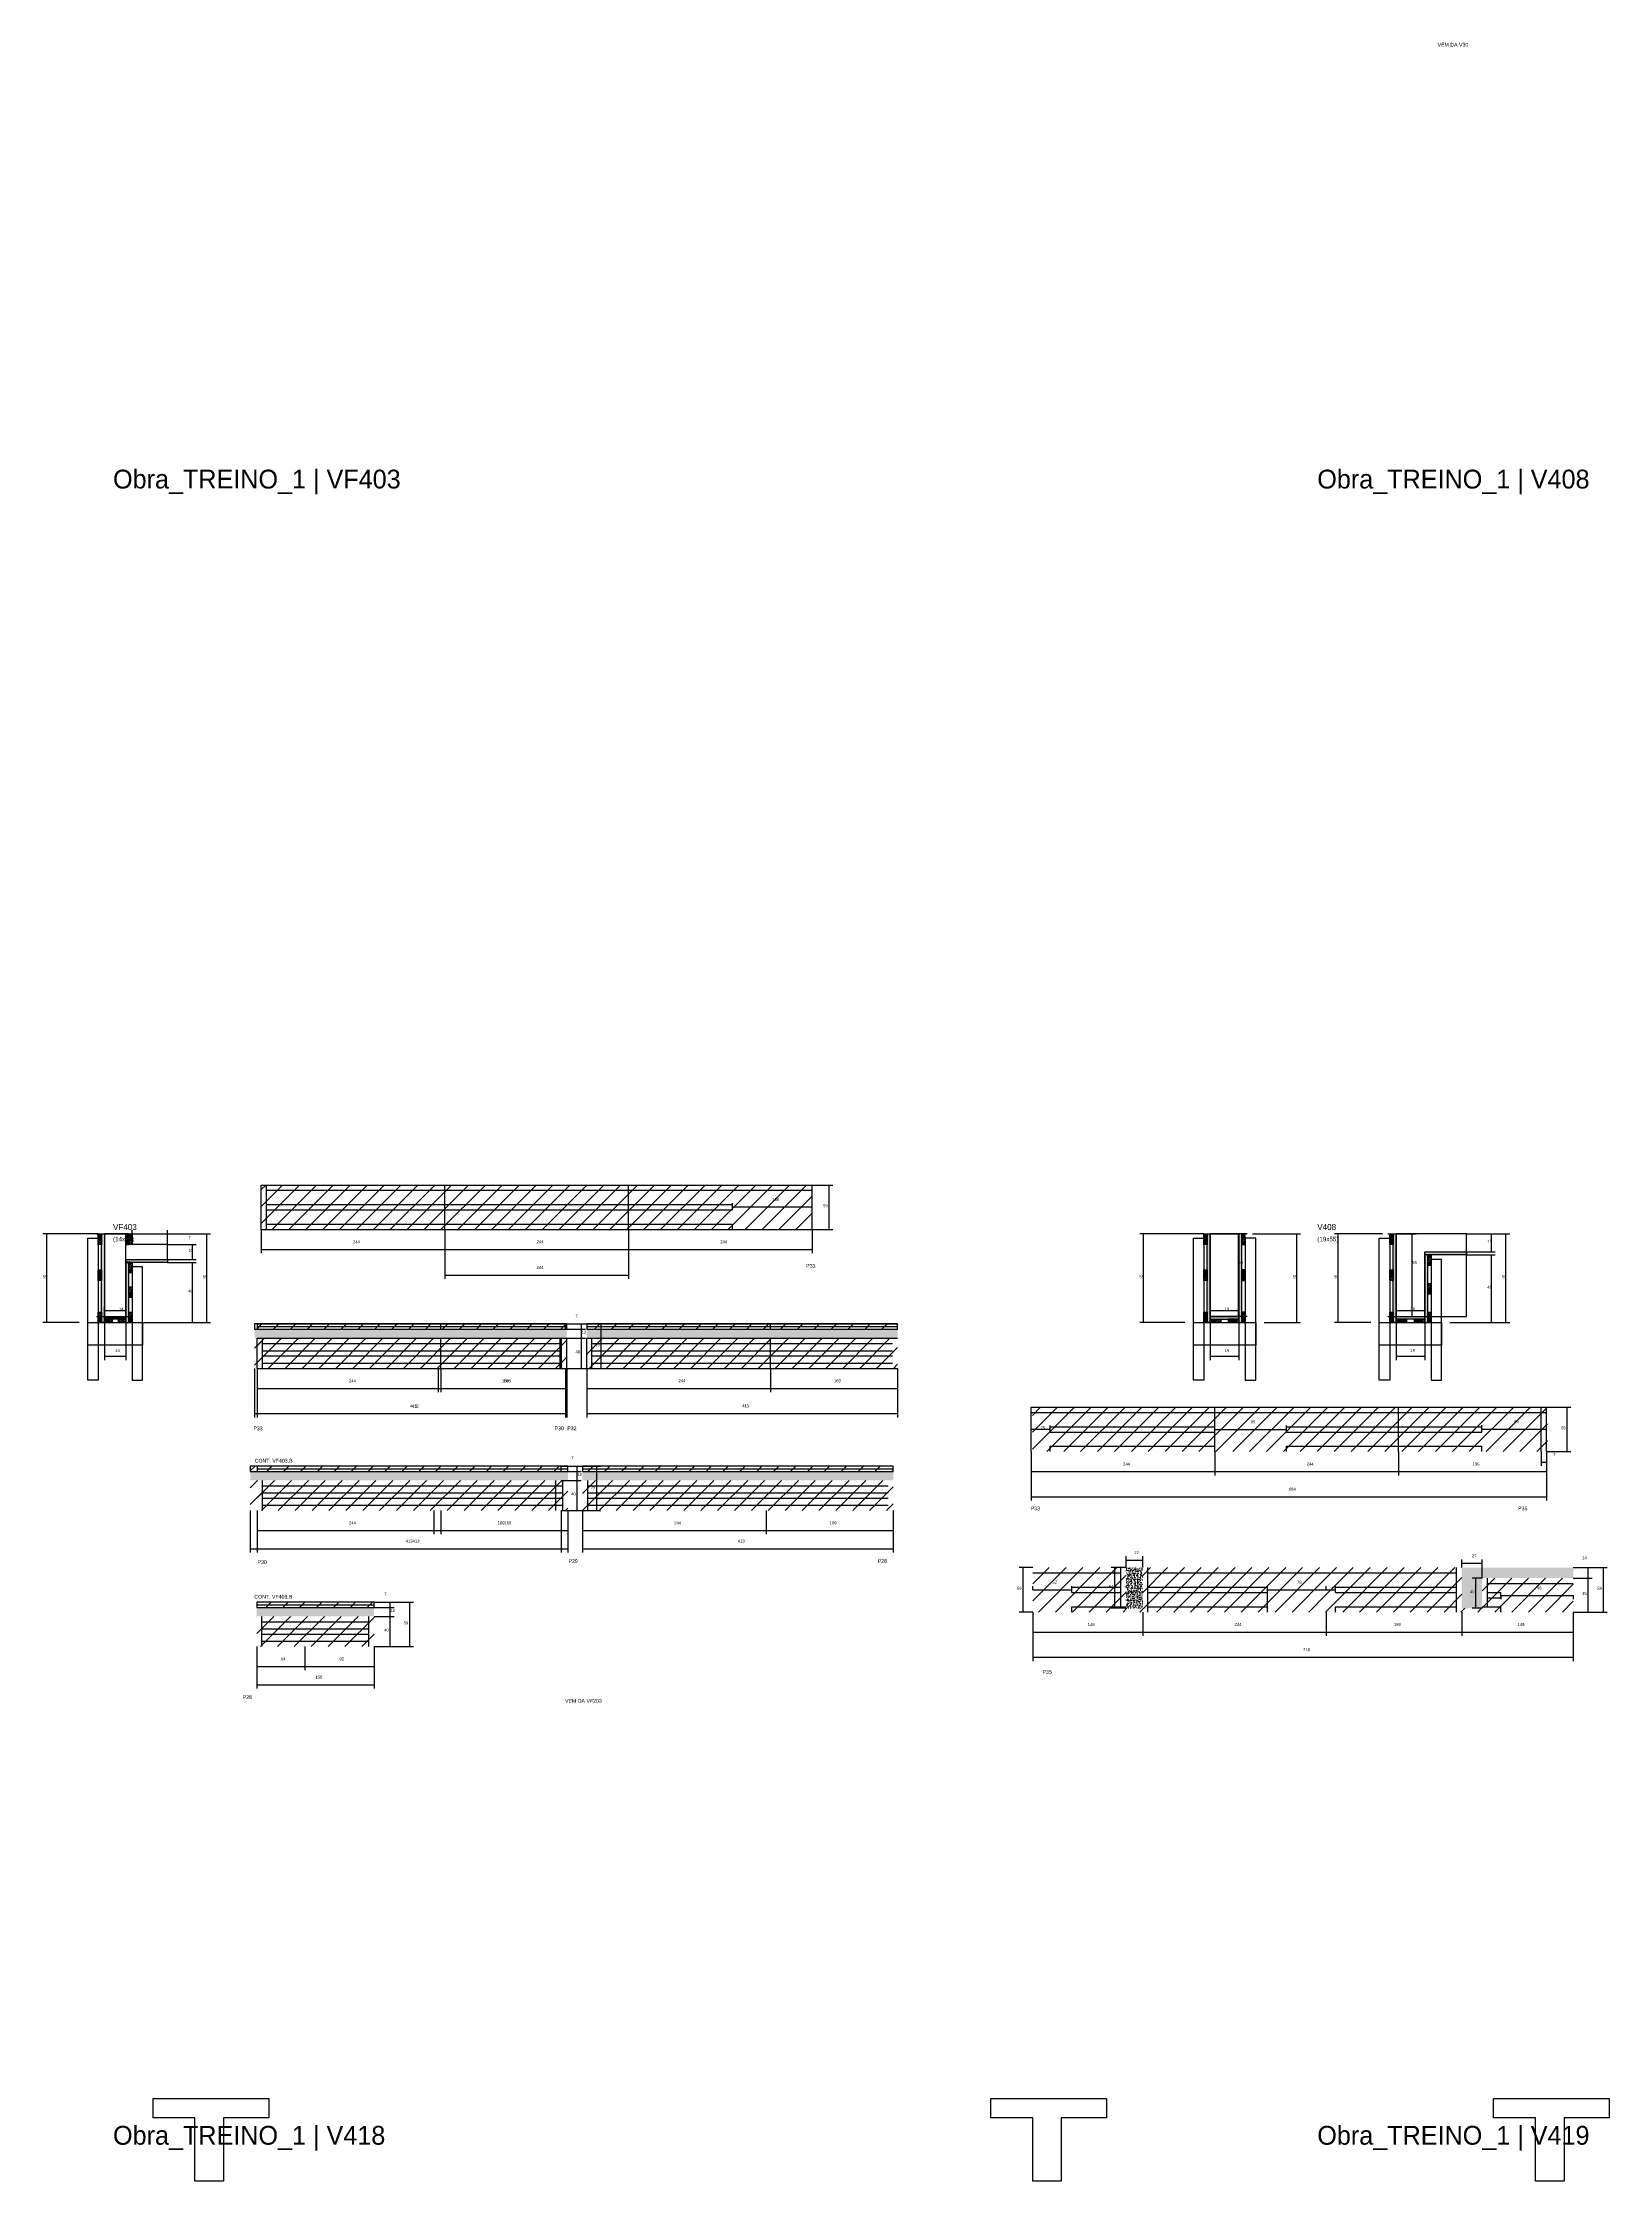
# Model space of a CAD drawing. Header units: metres. Extents: x -65046 to 21926, y -45195 to 1016.
# Drawn here: x 11107 to 13188, y -7858 to -5018 of the extents above; entities that cross this region are included whole.
import ezdxf

# ---------------------------------------------------------------- set-up
doc = ezdxf.new("R2010")
doc.units = ezdxf.units.M
for name, color, linetype in [('CONCRETO', 251, 'Continuous'), ('COTA', 241, 'Continuous'), ('Hachura', 253, 'Continuous'), ('LABEL_ID', 3, 'Continuous'), ('Madeira', 126, 'Continuous'), ('NOMENCLATURA', 7, 'Continuous'), ('Painéis', 200, 'Continuous'), ('REAPROVEITAMENTO', 251, 'Continuous'), ('SARR_2.2x7', 40, 'Continuous'), ('SARR_3.5x7', 81, 'Continuous'), ('Texto Seção', 7, 'Continuous')]:
    doc.layers.add(name, color=color, linetype=linetype)

msp = doc.modelspace()

# ---------------------------------------------------------------- hatches: boundary and pattern name
at = {"layer": 'COTA'}
h = msp.add_hatch(dxfattribs=at)
h.set_pattern_fill('AR-CONC', scale=0.03)
h.paths.add_polyline_path([(11801.1, -6726.8), (11388.1, -6726.8), (11388.1, -6726.8), (11388.1, -6738.8), (11388.1, -6738.8), (11801.1, -6738.8), (11801.1, -6738.8), (11801.1, -6726.8)])
h = msp.add_hatch(dxfattribs=at)
h.set_pattern_fill('AR-CONC', scale=0.03)
h.paths.add_polyline_path([(11802.9, -6726.8), (11391.4, -6726.8), (11391.4, -6726.8), (11391.4, -6738.8), (11391.4, -6738.8), (11802.9, -6738.8), (11802.9, -6738.8), (11802.9, -6726.8)])
h = msp.add_hatch(dxfattribs=at)
h.set_pattern_fill('AR-CONC', scale=0.03)
h.paths.add_polyline_path([(12242.3, -6726.8), (11829.3, -6726.8), (11829.3, -6726.8), (11829.3, -6738.8), (11829.3, -6738.8), (12242.3, -6738.8), (12242.3, -6738.8), (12242.3, -6726.8)])
h = msp.add_hatch(dxfattribs=at)
h.set_pattern_fill('AR-CONC', scale=0.03)
h.paths.add_polyline_path([(11795.4, -6927.6), (11795.4, -6915.6), (11795.4, -6915.6), (11382.4, -6915.6), (11382.4, -6915.6), (11382.4, -6927.6), (11382.4, -6927.6), (11795.4, -6927.6)])
h = msp.add_hatch(dxfattribs=at)
h.set_pattern_fill('AR-CONC', scale=0.03)
h.paths.add_polyline_path([(11804.4, -6927.6), (11804.4, -6915.6), (11804.4, -6915.6), (11391.4, -6915.6), (11391.4, -6915.6), (11391.4, -6927.6), (11391.4, -6927.6), (11804.4, -6927.6)])
h = msp.add_hatch(dxfattribs=at)
h.set_pattern_fill('AR-CONC', scale=0.03)
h.paths.add_polyline_path([(12236.6, -6927.6), (12236.6, -6915.6), (12236.6, -6915.6), (11823.6, -6915.6), (11823.6, -6915.6), (11823.6, -6927.6), (11823.6, -6927.6), (12236.6, -6927.6)])
h = msp.add_hatch(dxfattribs=at)
h.set_pattern_fill('AR-CONC', scale=0.03)
h.paths.add_polyline_path([(12568, -7097.4), (12568, -7043.4), (12568, -7043.4), (12546, -7043.4), (12546, -7043.4), (12546, -7097.4), (12546, -7097.4), (12568, -7097.4)])
h = msp.add_hatch(dxfattribs=at)
h.set_pattern_fill('AR-CONC', scale=0.03)
h.paths.add_polyline_path([(13019, -7097.4), (13019, -7057.4), (13019, -7057.4), (13140, -7057.4), (13140, -7057.4), (13140, -7043.4), (13140, -7043.4), (12992, -7043.4), (12992, -7043.4), (12992, -7097.4), (12992, -7097.4), (13019, -7097.4)])
h = msp.add_hatch(dxfattribs=at)
h.set_pattern_fill('AR-CONC', scale=0.03)
h.paths.add_polyline_path([(11546.9, -7108.3), (11546.9, -7096.3), (11546.9, -7096.3), (11390.9, -7096.3), (11390.9, -7096.3), (11390.9, -7108.3), (11390.9, -7108.3), (11546.9, -7108.3)])
at = {"layer": 'Hachura'}
h = msp.add_hatch(dxfattribs=at)
h.set_pattern_fill('ANSI31', scale=0.5)
h.paths.add_polyline_path([(11184.8, -6614), (11180.4, -6614), (11180.4, -6614), (11180.4, -6600), (11180.4, -6600), (11184.8, -6600), (11184.8, -6600), (11184.8, -6614)])
h = msp.add_hatch(color=8, dxfattribs=at)
h.dxf.hatch_style = 1
h.paths.add_polyline_path([(11184.8, -6600), (11188.8, -6600), (11188.8, -6600), (11188.8, -6718), (11188.8, -6718), (11184.8, -6718), (11184.8, -6718), (11184.8, -6600)])
h = msp.add_hatch(color=8, dxfattribs=at)
h.dxf.hatch_style = 1
h.paths.add_polyline_path([(11220.8, -6600), (11217.2, -6600), (11217.2, -6600), (11217.2, -6614), (11217.2, -6614), (11220.8, -6614), (11220.8, -6614), (11220.8, -6600)])
h = msp.add_hatch(dxfattribs=at)
h.set_pattern_fill('ANSI31', scale=0.5)
h.paths.add_polyline_path([(11225.2, -6614), (11220.8, -6614), (11220.8, -6614), (11220.8, -6600), (11220.8, -6600), (11225.2, -6600), (11225.2, -6600), (11225.2, -6614)])
h = msp.add_hatch(dxfattribs=at)
h.set_pattern_fill('ANSI31', scale=0.5)
h.paths.add_polyline_path([(12653.8, -6614), (12649.4, -6614), (12649.4, -6614), (12649.4, -6600), (12649.4, -6600), (12653.8, -6600), (12653.8, -6600), (12653.8, -6614)])
h = msp.add_hatch(color=8, dxfattribs=at)
h.dxf.hatch_style = 1
h.paths.add_polyline_path([(12653.8, -6600), (12657.8, -6600), (12657.8, -6600), (12657.8, -6718), (12657.8, -6718), (12653.8, -6718), (12653.8, -6718), (12653.8, -6600)])
h = msp.add_hatch(color=8, dxfattribs=at)
h.dxf.hatch_style = 1
h.paths.add_polyline_path([(12699.8, -6600), (12695.8, -6600), (12695.8, -6600), (12695.8, -6718), (12695.8, -6718), (12699.8, -6718), (12699.8, -6718), (12699.8, -6600)])
h = msp.add_hatch(dxfattribs=at)
h.set_pattern_fill('ANSI31', scale=0.5)
h.paths.add_polyline_path([(12699.8, -6614), (12704.2, -6614), (12704.2, -6614), (12704.2, -6600), (12704.2, -6600), (12699.8, -6600), (12699.8, -6600), (12699.8, -6614)])
h = msp.add_hatch(dxfattribs=at)
h.set_pattern_fill('ANSI31', scale=0.5)
h.paths.add_polyline_path([(12900.7, -6614), (12896.3, -6614), (12896.3, -6614), (12896.3, -6600), (12896.3, -6600), (12900.7, -6600), (12900.7, -6600), (12900.7, -6614)])
h = msp.add_hatch(color=8, dxfattribs=at)
h.dxf.hatch_style = 1
h.paths.add_polyline_path([(12900.7, -6600), (12904.7, -6600), (12904.7, -6600), (12904.7, -6718), (12904.7, -6718), (12900.7, -6718), (12900.7, -6718), (12900.7, -6600)])
h = msp.add_hatch(color=8, dxfattribs=at)
h.dxf.hatch_style = 1
h.paths.add_polyline_path([(11216.8, -6638), (11216.8, -6634), (11216.8, -6634), (11272.4, -6634), (11272.4, -6634), (11272.4, -6638), (11272.4, -6638), (11216.8, -6638)])
h = msp.add_hatch(color=8, dxfattribs=at)
h.dxf.hatch_style = 1
h.paths.add_polyline_path([(11216.8, -6638), (11220.8, -6638), (11220.8, -6638), (11220.8, -6718), (11220.8, -6718), (11216.8, -6718), (11216.8, -6718), (11216.8, -6638)])
h = msp.add_hatch(dxfattribs=at)
h.set_pattern_fill('ANSI31', scale=0.5)
h.paths.add_polyline_path([(11225.2, -6652), (11220.8, -6652), (11220.8, -6652), (11220.8, -6638), (11220.8, -6638), (11225.2, -6638), (11225.2, -6638), (11225.2, -6652)])
h = msp.add_hatch(color=8, dxfattribs=at)
h.dxf.hatch_style = 1
h.paths.add_polyline_path([(12942.7, -6628), (12942.7, -6624), (12942.7, -6624), (12998.3, -6624), (12998.3, -6624), (12998.3, -6628), (12998.3, -6628), (12942.7, -6628)])
h = msp.add_hatch(color=8, dxfattribs=at)
h.dxf.hatch_style = 1
h.paths.add_polyline_path([(12946.7, -6628), (12942.7, -6628), (12942.7, -6628), (12942.7, -6718), (12942.7, -6718), (12946.7, -6718), (12946.7, -6718), (12946.7, -6628)])
h = msp.add_hatch(dxfattribs=at)
h.set_pattern_fill('ANSI31', scale=0.5)
h.paths.add_polyline_path([(12951.1, -6642), (12946.7, -6642), (12946.7, -6642), (12946.7, -6628), (12946.7, -6628), (12951.1, -6628), (12951.1, -6628), (12951.1, -6642)])
h = msp.add_hatch(dxfattribs=at)
h.set_pattern_fill('ANSI31', scale=0.5)
h.paths.add_polyline_path([(11184.8, -6662), (11180.4, -6662), (11180.4, -6662), (11180.4, -6648), (11180.4, -6648), (11184.8, -6648), (11184.8, -6648), (11184.8, -6662)])
h = msp.add_hatch(dxfattribs=at)
h.set_pattern_fill('ANSI31', scale=0.5)
h.paths.add_polyline_path([(11225.2, -6684.5), (11220.8, -6684.5), (11220.8, -6684.5), (11220.8, -6670.5), (11220.8, -6670.5), (11225.2, -6670.5), (11225.2, -6670.5), (11225.2, -6684.5)])
h = msp.add_hatch(dxfattribs=at)
h.set_pattern_fill('ANSI31', scale=0.5)
h.paths.add_polyline_path([(12653.8, -6662), (12649.4, -6662), (12649.4, -6662), (12649.4, -6648), (12649.4, -6648), (12653.8, -6648), (12653.8, -6648), (12653.8, -6662)])
h = msp.add_hatch(dxfattribs=at)
h.set_pattern_fill('ANSI31', scale=0.5)
h.paths.add_polyline_path([(12699.8, -6662), (12704.2, -6662), (12704.2, -6662), (12704.2, -6648), (12704.2, -6648), (12699.8, -6648), (12699.8, -6648), (12699.8, -6662)])
h = msp.add_hatch(dxfattribs=at)
h.set_pattern_fill('ANSI31', scale=0.5)
h.paths.add_polyline_path([(12900.7, -6662), (12896.3, -6662), (12896.3, -6662), (12896.3, -6648), (12896.3, -6648), (12900.7, -6648), (12900.7, -6648), (12900.7, -6662)])
h = msp.add_hatch(dxfattribs=at)
h.set_pattern_fill('ANSI31', scale=0.5)
h.paths.add_polyline_path([(12951.1, -6680), (12946.7, -6680), (12946.7, -6680), (12946.7, -6666), (12946.7, -6666), (12951.1, -6666), (12951.1, -6666), (12951.1, -6680)])
h = msp.add_hatch(dxfattribs=at)
h.set_pattern_fill('ANSI31', scale=0.5)
h.paths.add_polyline_path([(11184.8, -6718), (11180.4, -6718), (11180.4, -6718), (11180.4, -6704), (11180.4, -6704), (11184.8, -6704), (11184.8, -6704), (11184.8, -6718)])
h = msp.add_hatch(color=8, dxfattribs=at)
h.dxf.hatch_style = 1
h.paths.add_polyline_path([(11188.8, -6713.6), (11188.8, -6710), (11188.8, -6710), (11216.8, -6710), (11216.8, -6710), (11216.8, -6713.6), (11216.8, -6713.6), (11188.8, -6713.6)])
h = msp.add_hatch(dxfattribs=at)
h.set_pattern_fill('ANSI31', scale=0.5)
h.paths.add_polyline_path([(11188.8, -6718), (11188.8, -6713.6), (11188.8, -6713.6), (11198.8, -6713.6), (11198.8, -6713.6), (11198.8, -6718), (11198.8, -6718), (11188.8, -6718)])
h = msp.add_hatch(dxfattribs=at)
h.set_pattern_fill('ANSI31', scale=0.5)
h.paths.add_polyline_path([(11216.8, -6718), (11216.8, -6713.6), (11216.8, -6713.6), (11206.8, -6713.6), (11206.8, -6713.6), (11206.8, -6718), (11206.8, -6718), (11216.8, -6718)])
h = msp.add_hatch(dxfattribs=at)
h.set_pattern_fill('ANSI31', scale=0.5)
h.paths.add_polyline_path([(11225.2, -6718), (11220.8, -6718), (11220.8, -6718), (11220.8, -6704), (11220.8, -6704), (11225.2, -6704), (11225.2, -6704), (11225.2, -6718)])
h = msp.add_hatch(dxfattribs=at)
h.set_pattern_fill('ANSI31', scale=0.5)
h.paths.add_polyline_path([(12653.8, -6718), (12649.4, -6718), (12649.4, -6718), (12649.4, -6704), (12649.4, -6704), (12653.8, -6704), (12653.8, -6704), (12653.8, -6718)])
h = msp.add_hatch(color=8, dxfattribs=at)
h.dxf.hatch_style = 1
h.paths.add_polyline_path([(12695.8, -6713.6), (12695.8, -6710), (12695.8, -6710), (12657.8, -6710), (12657.8, -6710), (12657.8, -6713.6), (12657.8, -6713.6), (12695.8, -6713.6)])
h = msp.add_hatch(dxfattribs=at)
h.set_pattern_fill('ANSI31', scale=0.5)
h.paths.add_polyline_path([(12657.8, -6718), (12657.8, -6713.6), (12657.8, -6713.6), (12671.8, -6713.6), (12671.8, -6713.6), (12671.8, -6718), (12671.8, -6718), (12657.8, -6718)])
h = msp.add_hatch(dxfattribs=at)
h.set_pattern_fill('ANSI31', scale=0.5)
h.paths.add_polyline_path([(12695.8, -6718), (12695.8, -6713.6), (12695.8, -6713.6), (12681.8, -6713.6), (12681.8, -6713.6), (12681.8, -6718), (12681.8, -6718), (12695.8, -6718)])
h = msp.add_hatch(dxfattribs=at)
h.set_pattern_fill('ANSI31', scale=0.5)
h.paths.add_polyline_path([(12699.8, -6718), (12704.2, -6718), (12704.2, -6718), (12704.2, -6704), (12704.2, -6704), (12699.8, -6704), (12699.8, -6704), (12699.8, -6718)])
h = msp.add_hatch(dxfattribs=at)
h.set_pattern_fill('ANSI31', scale=0.5)
h.paths.add_polyline_path([(12900.7, -6718), (12896.3, -6718), (12896.3, -6718), (12896.3, -6704), (12896.3, -6704), (12900.7, -6704), (12900.7, -6704), (12900.7, -6718)])
h = msp.add_hatch(color=8, dxfattribs=at)
h.dxf.hatch_style = 1
h.paths.add_polyline_path([(12904.7, -6713.6), (12904.7, -6710), (12904.7, -6710), (12942.7, -6710), (12942.7, -6710), (12942.7, -6713.6), (12942.7, -6713.6), (12904.7, -6713.6)])
h = msp.add_hatch(dxfattribs=at)
h.set_pattern_fill('ANSI31', scale=0.5)
h.paths.add_polyline_path([(12904.7, -6718), (12904.7, -6713.6), (12904.7, -6713.6), (12918.7, -6713.6), (12918.7, -6713.6), (12918.7, -6718), (12918.7, -6718), (12904.7, -6718)])
h = msp.add_hatch(dxfattribs=at)
h.set_pattern_fill('ANSI31', scale=0.5)
h.paths.add_polyline_path([(12942.7, -6718), (12942.7, -6713.6), (12942.7, -6713.6), (12928.7, -6713.6), (12928.7, -6713.6), (12928.7, -6718), (12928.7, -6718), (12942.7, -6718)])
h = msp.add_hatch(dxfattribs=at)
h.set_pattern_fill('ANSI31', scale=0.5)
h.paths.add_polyline_path([(12951.1, -6718), (12946.7, -6718), (12946.7, -6718), (12946.7, -6704), (12946.7, -6704), (12951.1, -6704), (12951.1, -6704), (12951.1, -6718)])
at = {"layer": 'REAPROVEITAMENTO'}
h = msp.add_hatch(dxfattribs=at)
h.set_pattern_fill('ANSI31', scale=5)
h.paths.add_polyline_path([(12128.7, -6594.2), (12128.7, -6535.2), (12128.7, -6535.2), (11396.7, -6535.2), (11396.7, -6535.2), (11396.7, -6594.2), (11396.7, -6594.2), (12128.7, -6594.2)])
h = msp.add_hatch(dxfattribs=at)
h.set_pattern_fill('ANSI31', scale=5)
h.paths.add_polyline_path([(11801.1, -6726.8), (11801.1, -6719.8), (11801.1, -6719.8), (11388.1, -6719.8), (11388.1, -6719.8), (11388.1, -6726.8), (11388.1, -6726.8), (11801.1, -6726.8)])
h = msp.add_hatch(dxfattribs=at)
h.set_pattern_fill('ANSI31', scale=5)
h.paths.add_polyline_path([(11802.9, -6726.8), (11802.9, -6719.8), (11802.9, -6719.8), (11391.4, -6719.8), (11391.4, -6719.8), (11391.4, -6726.8), (11391.4, -6726.8), (11802.9, -6726.8)])
h = msp.add_hatch(dxfattribs=at)
h.set_pattern_fill('ANSI31', scale=5)
h.paths.add_polyline_path([(12242.3, -6726.8), (12242.3, -6719.8), (12242.3, -6719.8), (11829.3, -6719.8), (11829.3, -6719.8), (11829.3, -6726.8), (11829.3, -6726.8), (12242.3, -6726.8)])
h = msp.add_hatch(dxfattribs=at)
h.set_pattern_fill('ANSI31', scale=5)
h.paths.add_polyline_path([(11801.1, -6778.8), (11801.1, -6738.8), (11801.1, -6738.8), (11388.1, -6738.8), (11388.1, -6738.8), (11388.1, -6778.8), (11388.1, -6778.8), (11801.1, -6778.8)])
h = msp.add_hatch(dxfattribs=at)
h.set_pattern_fill('ANSI31', scale=5)
h.paths.add_polyline_path([(11802.9, -6778.8), (11802.9, -6738.8), (11802.9, -6738.8), (11391.4, -6738.8), (11391.4, -6738.8), (11391.4, -6778.8), (11391.4, -6778.8), (11802.9, -6778.8)])
h = msp.add_hatch(dxfattribs=at)
h.set_pattern_fill('ANSI31', scale=5)
h.paths.add_polyline_path([(12242.3, -6778.8), (12242.3, -6738.8), (12242.3, -6738.8), (11829.3, -6738.8), (11829.3, -6738.8), (11829.3, -6778.8), (11829.3, -6778.8), (12242.3, -6778.8)])
h = msp.add_hatch(dxfattribs=at)
h.set_pattern_fill('ANSI31', scale=5)
h.paths.add_polyline_path([(13106, -6889.3), (13106, -6830.3), (13106, -6830.3), (12421.5, -6830.3), (12421.5, -6830.3), (12421.5, -6889.3), (12421.5, -6889.3), (13106, -6889.3)])
h = msp.add_hatch(dxfattribs=at)
h.set_pattern_fill('ANSI31', scale=5)
h.paths.add_polyline_path([(11795.4, -6915.6), (11795.4, -6908.6), (11795.4, -6908.6), (11382.4, -6908.6), (11382.4, -6908.6), (11382.4, -6915.6), (11382.4, -6915.6), (11795.4, -6915.6)])
h = msp.add_hatch(dxfattribs=at)
h.set_pattern_fill('ANSI31', scale=5)
h.paths.add_polyline_path([(11795.4, -6967.6), (11795.4, -6927.6), (11795.4, -6927.6), (11382.4, -6927.6), (11382.4, -6927.6), (11382.4, -6967.6), (11382.4, -6967.6), (11795.4, -6967.6)])
h = msp.add_hatch(dxfattribs=at)
h.set_pattern_fill('ANSI31', scale=5)
h.paths.add_polyline_path([(11804.4, -6915.6), (11804.4, -6908.6), (11804.4, -6908.6), (11391.4, -6908.6), (11391.4, -6908.6), (11391.4, -6915.6), (11391.4, -6915.6), (11804.4, -6915.6)])
h = msp.add_hatch(dxfattribs=at)
h.set_pattern_fill('ANSI31', scale=5)
h.paths.add_polyline_path([(11804.4, -6967.6), (11804.4, -6927.6), (11804.4, -6927.6), (11391.4, -6927.6), (11391.4, -6927.6), (11391.4, -6967.6), (11391.4, -6967.6), (11804.4, -6967.6)])
h = msp.add_hatch(dxfattribs=at)
h.set_pattern_fill('ANSI31', scale=5)
h.paths.add_polyline_path([(12236.6, -6915.6), (12236.6, -6908.6), (12236.6, -6908.6), (11823.6, -6908.6), (11823.6, -6908.6), (11823.6, -6915.6), (11823.6, -6915.6), (12236.6, -6915.6)])
h = msp.add_hatch(dxfattribs=at)
h.set_pattern_fill('ANSI31', scale=5)
h.paths.add_polyline_path([(12236.6, -6967.6), (12236.6, -6927.6), (12236.6, -6927.6), (11823.6, -6927.6), (11823.6, -6927.6), (11823.6, -6967.6), (11823.6, -6967.6), (12236.6, -6967.6)])
h = msp.add_hatch(dxfattribs=at)
h.set_pattern_fill('ANSI31', scale=5)
h.paths.add_polyline_path([(12546, -7097.4), (12546, -7043.4), (12546, -7043.4), (12422, -7043.4), (12422, -7043.4), (12422, -7102.4), (12422, -7102.4), (12568, -7102.4), (12568, -7102.4), (12568, -7097.4), (12568, -7097.4), (12546, -7097.4)])
h = msp.add_hatch(dxfattribs=at)
h.set_pattern_fill('ANSI31', scale=5)
h.paths.add_polyline_path([(12812, -7102.4), (12812, -7043.4), (12812, -7043.4), (12568, -7043.4), (12568, -7043.4), (12568, -7102.4), (12568, -7102.4), (12812, -7102.4)])
h = msp.add_hatch(dxfattribs=at)
h.set_pattern_fill('ANSI31', scale=5)
h.paths.add_polyline_path([(12992, -7102.4), (12992, -7043.4), (12992, -7043.4), (12812, -7043.4), (12812, -7043.4), (12812, -7102.4), (12812, -7102.4), (12992, -7102.4)])
h = msp.add_hatch(dxfattribs=at)
h.set_pattern_fill('ANSI31', scale=5)
h.paths.add_polyline_path([(13140, -7102.4), (13140, -7057.4), (13140, -7057.4), (13019, -7057.4), (13019, -7057.4), (13019, -7097.4), (13019, -7097.4), (12992, -7097.4), (12992, -7097.4), (12992, -7102.4), (12992, -7102.4), (13140, -7102.4)])
h = msp.add_hatch(dxfattribs=at)
h.set_pattern_fill('ANSI31', scale=5)
h.paths.add_polyline_path([(11546.9, -7096.3), (11546.9, -7089.3), (11546.9, -7089.3), (11390.9, -7089.3), (11390.9, -7089.3), (11390.9, -7096.3), (11390.9, -7096.3), (11546.9, -7096.3)])
h = msp.add_hatch(dxfattribs=at)
h.set_pattern_fill('ANSI31', scale=5)
h.paths.add_polyline_path([(11546.9, -7148.3), (11546.9, -7108.3), (11546.9, -7108.3), (11390.9, -7108.3), (11390.9, -7108.3), (11390.9, -7148.3), (11390.9, -7148.3), (11546.9, -7148.3)])

# ---------------------------------------------------------------- linework, layer by layer
at = {"layer": 'CONCRETO'}
for points in [[(11272.4, -6634), (11272.4, -6614), (11217.2, -6614), (11217.2, -6600), (11188.8, -6600), (11188.8, -6710), (11216.8, -6710), (11216.8, -6634)], [(12657.8, -6600), (12657.8, -6600), (12695.8, -6600), (12695.8, -6628), (12695.8, -6628), (12695.8, -6710), (12657.8, -6710), (12657.8, -6600)], [(12657.8, -6710), (12695.8, -6710), (12695.8, -6600), (12657.8, -6600)], [(12998.3, -6624), (12998.3, -6600), (12904.7, -6600), (12904.7, -6628), (12904.7, -6628), (12904.7, -6710), (12942.7, -6710), (12942.7, -6624)], [(12904.7, -6710), (12998.3, -6710), (12998.3, -6600), (12904.7, -6600)], [(11253.2, -7774.5), (11253.2, -7748.5), (11406.8, -7748.5), (11406.8, -7774.5), (11346.8, -7774.5), (11346.8, -7858.5), (11308.8, -7858.5), (11308.8, -7774.5)], [(12366.3, -7774.5), (12366.3, -7748.5), (12519.9, -7748.5), (12519.9, -7774.5), (12459.9, -7774.5), (12459.9, -7858.5), (12421.9, -7858.5), (12421.9, -7774.5)], [(13034.3, -7774.5), (13034.3, -7748.5), (13187.9, -7748.5), (13187.9, -7774.5), (13127.9, -7774.5), (13127.9, -7858.5), (13089.9, -7858.5), (13089.9, -7774.5)]]:
    msp.add_lwpolyline(points, close=True, dxfattribs=at)
at = {"layer": 'COTA'}
for p, q in [((12023.2, -6564.7), (12023.2, -6559.4)), ((12128.7, -6535.2), (12156.5, -6535.2)), ((12128.7, -6564.7), (12128.7, -6559.4)), ((12151.5, -6594.2), (12151.5, -6535.2)), ((12023.2, -6564.4), (12128.7, -6564.4)), ((11180.4, -6600), (11106.9, -6600)), ((11111.9, -6718), (11111.9, -6600)), ((11177.8, -6600), (11222.2, -6600)), ((11217.2, -6710), (11217.2, -6600)), ((11225.2, -6600), (11225.2, -6595)), ((11225.2, -6600), (11329.7, -6600)), ((11225.2, -6600), (11272.4, -6600)), ((11272.4, -6614), (11272.4, -6595)), ((11272.4, -6614), (11310.4, -6614)), ((11305.4, -6634), (11305.4, -6614)), ((11324.7, -6718), (11324.7, -6600)), ((11396.7, -6594.2), (11396.7, -6625.7)), ((11640.7, -6594.2), (11640.7, -6625.7)), ((11640.7, -6594.2), (11640.7, -6625.7)), ((11640.7, -6594.2), (11640.7, -6659.8)), ((11884.7, -6594.2), (11884.7, -6625.7)), ((11884.7, -6594.2), (11884.7, -6659.8)), ((11884.7, -6594.2), (11884.7, -6625.7)), ((12128.7, -6594.2), (12156.5, -6594.2)), ((12128.7, -6594.2), (12128.7, -6625.7)), ((12649.4, -6600), (12564.1, -6600)), ((12569.1, -6718), (12569.1, -6600)), ((12706.8, -6600), (12690.3, -6600)), ((12695.3, -6710), (12695.3, -6600)), ((12713.8, -6600), (12777.7, -6600)), ((12772.7, -6718), (12772.7, -6600)), ((12886.7, -6600), (12822.8, -6600)), ((12827.8, -6718), (12827.8, -6600)), ((12893.7, -6600), (12931.2, -6600)), ((12926.2, -6710), (12926.2, -6600)), ((12998.3, -6600), (13055.7, -6600)), ((12998.3, -6600), (13036.4, -6600)), ((13031.4, -6624), (13031.4, -6600)), ((13050.7, -6718), (13050.7, -6600)), ((11272.4, -6634), (11310.4, -6634)), ((11272.4, -6638), (11310.4, -6638)), ((11305.4, -6718), (11305.4, -6638)), ((11396.7, -6620.7), (11640.7, -6620.7)), ((11640.7, -6620.7), (11884.7, -6620.7)), ((11884.7, -6620.7), (12128.7, -6620.7)), ((12998.3, -6624), (13036.4, -6624)), ((12998.3, -6628), (13036.4, -6628)), ((13031.4, -6718), (13031.4, -6628)), ((11640.7, -6654.8), (11884.7, -6654.8)), ((11188.8, -6718), (11188.8, -6697)), ((11188.8, -6702), (11216.8, -6702)), ((11216.8, -6718), (11216.8, -6697)), ((12657.8, -6718), (12657.8, -6697)), ((12657.8, -6702), (12695.8, -6702)), ((12695.8, -6718), (12695.8, -6697)), ((12904.7, -6718), (12904.7, -6697)), ((12904.7, -6702), (12942.7, -6702)), ((12942.7, -6718), (12942.7, -6697)), ((11155.2, -6718), (11106.9, -6718)), ((11177.8, -6710), (11222.2, -6710)), ((11188.8, -6718), (11188.8, -6767.7)), ((11216.8, -6718), (11216.8, -6767.7)), ((11240.4, -6718), (11329.7, -6718)), ((11240.4, -6718), (11310.4, -6718)), ((11801.1, -6719.8), (11827.5, -6719.8)), ((11801.1, -6719.8), (11853.5, -6719.8)), ((11801.1, -6726.8), (11827.5, -6726.8)), ((11801.1, -6726.8), (11827.5, -6726.8)), ((11822.5, -6726.8), (11822.5, -6719.8)), ((11822.5, -6738.8), (11822.5, -6726.8)), ((11848.5, -6778.8), (11848.5, -6719.8)), ((12624.2, -6718), (12564.1, -6718)), ((12657.8, -6718), (12657.8, -6767.7)), ((12706.8, -6710), (12690.3, -6710)), ((12695.8, -6718), (12695.8, -6767.7)), ((12729.4, -6718), (12777.7, -6718)), ((12871.1, -6718), (12822.8, -6718)), ((12893.7, -6710), (12931.2, -6710)), ((12904.7, -6718), (12904.7, -6767.7)), ((12942.7, -6718), (12942.7, -6767.7)), ((12976.3, -6718), (13055.7, -6718)), ((12976.3, -6718), (13036.4, -6718)), ((11801.1, -6738.8), (11827.5, -6738.8)), ((11801.1, -6738.8), (11827.5, -6738.8)), ((11822.5, -6778.8), (11822.5, -6738.8)), ((11188.8, -6762.7), (11216.8, -6762.7)), ((11388.1, -6778.8), (11388.1, -6843.9)), ((11391.4, -6778.8), (11391.4, -6810.4)), ((11391.4, -6778.8), (11391.4, -6843.9)), ((11632.1, -6778.8), (11632.1, -6810.4)), ((11635.4, -6778.8), (11635.4, -6810.4)), ((11635.4, -6778.8), (11635.4, -6810.4)), ((11801.1, -6778.8), (11827.5, -6778.8)), ((11801.1, -6778.8), (11853.5, -6778.8)), ((11801.1, -6778.8), (11801.1, -6810.4)), ((11801.1, -6778.8), (11801.1, -6843.9)), ((11802.9, -6778.8), (11802.9, -6810.4)), ((11802.9, -6778.8), (11802.9, -6843.9)), ((11829.3, -6778.8), (11829.3, -6810.4)), ((11829.3, -6778.8), (11829.3, -6843.9)), ((12073.3, -6778.8), (12073.3, -6810.4)), ((12073.3, -6778.8), (12073.3, -6810.4)), ((12242.3, -6778.8), (12242.3, -6810.4)), ((12242.3, -6778.8), (12242.3, -6843.9)), ((12657.8, -6762.7), (12695.8, -6762.7)), ((12904.7, -6762.7), (12942.7, -6762.7)), ((11391.4, -6805.4), (11635.4, -6805.4)), ((11632.1, -6805.4), (11801.1, -6805.4)), ((11635.4, -6805.4), (11802.9, -6805.4)), ((11829.3, -6805.4), (12073.3, -6805.4)), ((12073.3, -6805.4), (12242.3, -6805.4)), ((11388.1, -6838.9), (11801.1, -6838.9)), ((11391.4, -6838.9), (11802.9, -6838.9)), ((11829.3, -6838.9), (12242.3, -6838.9)), ((13104.5, -6830.3), (13136.9, -6830.3)), ((13131.9, -6889.3), (13131.9, -6830.3)), ((12420, -6859.8), (12420, -6854.6)), ((12420, -6859.6), (12445, -6859.6)), ((12445, -6859.8), (12445, -6854.6)), ((12664, -6859.8), (12664, -6854.8)), ((12664, -6859.8), (12759, -6859.8)), ((12759, -6859.8), (12759, -6854.8)), ((13018.5, -6859.8), (13018.5, -6854.3)), ((13018.5, -6859.3), (13104.5, -6859.3)), ((13104.5, -6859.8), (13104.5, -6854.3)), ((12420, -6889.3), (12420, -6954.4)), ((12420, -6889.3), (12420, -6920.9)), ((12664, -6889.3), (12664, -6920.9)), ((12664, -6889.3), (12664, -6920.9)), ((12908, -6889.3), (12908, -6920.9)), ((12908, -6889.3), (12908, -6920.9)), ((13097.5, -6889.3), (13097.5, -6908.2)), ((13104.5, -6889.3), (13104.5, -6920.9)), ((13104.5, -6889.3), (13104.5, -6954.4)), ((13104.5, -6889.3), (13136.9, -6889.3)), ((13104.5, -6889.3), (13104.5, -6908.2)), ((11795.4, -6908.6), (11821.8, -6908.6)), ((11795.4, -6908.6), (11847.8, -6908.6)), ((11795.4, -6915.6), (11821.8, -6915.6)), ((11795.4, -6915.6), (11821.8, -6915.6)), ((11795.4, -6927.6), (11821.8, -6927.6)), ((11795.4, -6927.6), (11821.8, -6927.6)), ((11816.8, -6915.6), (11816.8, -6908.6)), ((11816.8, -6927.6), (11816.8, -6915.6)), ((11816.8, -6967.6), (11816.8, -6927.6)), ((11842.8, -6967.6), (11842.8, -6908.6)), ((12420, -6915.9), (12664, -6915.9)), ((12664, -6915.9), (12908, -6915.9)), ((12908, -6915.9), (13104.5, -6915.9)), ((13097.5, -6903.2), (13104.5, -6903.2)), ((12420, -6949.4), (13104.5, -6949.4)), ((11382.4, -6967.6), (11382.4, -7023.3)), ((11391.4, -6967.6), (11391.4, -6999.1)), ((11391.4, -6967.6), (11391.4, -7023.3)), ((11626.4, -6967.6), (11626.4, -6999.1)), ((11635.4, -6967.6), (11635.4, -6999.1)), ((11635.4, -6967.6), (11635.4, -6999.1)), ((11795.4, -6967.6), (11795.4, -6999.1)), ((11795.4, -6967.6), (11795.4, -7023.3)), ((11795.4, -6967.6), (11821.8, -6967.6)), ((11795.4, -6967.6), (11847.8, -6967.6)), ((11804.4, -6967.6), (11804.4, -6999.1)), ((11804.4, -6967.6), (11804.4, -7023.3)), ((11823.6, -6967.6), (11823.6, -6999.1)), ((11823.6, -6967.6), (11823.6, -7023.3)), ((12067.6, -6967.6), (12067.6, -6999.1)), ((12067.6, -6967.6), (12067.6, -6999.1)), ((12236.6, -6967.6), (12236.6, -6999.1)), ((12236.6, -6967.6), (12236.6, -7023.3)), ((11391.4, -6994.1), (11635.4, -6994.1)), ((11626.4, -6994.1), (11795.4, -6994.1)), ((11635.4, -6994.1), (11804.4, -6994.1)), ((11823.6, -6994.1), (12067.6, -6994.1)), ((12067.6, -6994.1), (12236.6, -6994.1)), ((11382.4, -7018.3), (11795.4, -7018.3)), ((11391.4, -7018.3), (11804.4, -7018.3)), ((11823.6, -7018.3), (12236.6, -7018.3)), ((12422, -7043.4), (12404, -7043.4)), ((12409, -7102.4), (12409, -7043.4)), ((12546, -7043.4), (12526.2, -7043.4)), ((12531.2, -7097.4), (12531.2, -7043.4)), ((12546, -7043.4), (12546, -7028.4)), ((12546, -7033.4), (12568, -7033.4)), ((12568, -7043.4), (12568, -7028.4)), ((12992, -7043.4), (12992, -7032.7)), ((12992, -7037.7), (13019, -7037.7)), ((13019, -7057.4), (13019, -7032.7)), ((13140, -7043.4), (13165, -7043.4)), ((13140, -7043.4), (13185.1, -7043.4)), ((13160, -7057.4), (13160, -7043.4)), ((13180.1, -7102.4), (13180.1, -7043.4)), ((12422, -7072.9), (12422, -7067.9)), ((12422, -7072.9), (12474, -7072.9)), ((12474, -7072.9), (12474, -7067.9)), ((12734, -7072.9), (12734, -7067.9)), ((12734, -7072.9), (12812, -7072.9)), ((12812, -7072.9), (12812, -7067.9)), ((12812, -7072.9), (12812, -7067.9)), ((12812, -7072.9), (12824, -7072.9)), ((12824, -7072.9), (12824, -7067.9)), ((13019, -7057.4), (13005.8, -7057.4)), ((13010.8, -7097.4), (13010.8, -7057.4)), ((13140, -7057.4), (13165, -7057.4)), ((13140, -7057.4), (13165, -7057.4)), ((13160, -7102.4), (13160, -7057.4)), ((11546.9, -7089.3), (11573.3, -7089.3)), ((11546.9, -7089.3), (11599.3, -7089.3)), ((11546.9, -7096.3), (11573.3, -7096.3)), ((11546.9, -7096.3), (11573.3, -7096.3)), ((11568.3, -7096.3), (11568.3, -7089.3)), ((11568.3, -7108.3), (11568.3, -7096.3)), ((11594.3, -7148.3), (11594.3, -7089.3)), ((12546, -7097.4), (12526.2, -7097.4)), ((13019, -7097.4), (13005.8, -7097.4)), ((11546.9, -7108.3), (11573.3, -7108.3)), ((11546.9, -7108.3), (11573.3, -7108.3)), ((11568.3, -7148.3), (11568.3, -7108.3)), ((12422, -7102.4), (12404, -7102.4)), ((12422, -7102.4), (12422, -7134)), ((12422, -7102.4), (12422, -7167.5)), ((12422, -7129), (12568, -7129)), ((12568, -7102.4), (12568, -7134)), ((12568, -7102.4), (12568, -7134)), ((12568, -7129), (12812, -7129)), ((12812, -7102.4), (12812, -7134)), ((12812, -7102.4), (12812, -7134)), ((12812, -7129), (12992, -7129)), ((12992, -7102.4), (12992, -7134)), ((12992, -7102.4), (12992, -7134)), ((12992, -7129), (13140, -7129)), ((13140, -7102.4), (13140, -7134)), ((13140, -7102.4), (13165, -7102.4)), ((13140, -7102.4), (13185.1, -7102.4)), ((13140, -7102.4), (13140, -7167.5)), ((11390.9, -7148.3), (11390.9, -7179.8)), ((11390.9, -7148.3), (11390.9, -7204)), ((11454.9, -7148.3), (11454.9, -7179.8)), ((11454.9, -7148.3), (11454.9, -7179.8)), ((11546.9, -7148.3), (11546.9, -7179.8)), ((11546.9, -7148.3), (11546.9, -7204)), ((11546.9, -7148.3), (11573.3, -7148.3)), ((11546.9, -7148.3), (11599.3, -7148.3)), ((11390.9, -7174.8), (11454.9, -7174.8)), ((11454.9, -7174.8), (11546.9, -7174.8)), ((12422, -7162.5), (13140, -7162.5)), ((11390.9, -7199), (11546.9, -7199))]:
    msp.add_line(p, q, dxfattribs=at)
at = {"layer": 'Madeira'}
for points in [[(11184.8, -6614), (11180.4, -6614), (11180.4, -6600), (11184.8, -6600)], [(11225.2, -6614), (11220.8, -6614), (11220.8, -6600), (11225.2, -6600)], [(12653.8, -6614), (12649.4, -6614), (12649.4, -6600), (12653.8, -6600)], [(12699.8, -6614), (12704.2, -6614), (12704.2, -6600), (12699.8, -6600)], [(12900.7, -6614), (12896.3, -6614), (12896.3, -6600), (12900.7, -6600)], [(11225.2, -6652), (11220.8, -6652), (11220.8, -6638), (11225.2, -6638)], [(12951.1, -6642), (12946.7, -6642), (12946.7, -6628), (12951.1, -6628)], [(11184.8, -6662), (11180.4, -6662), (11180.4, -6648), (11184.8, -6648)], [(11225.2, -6684.5), (11220.8, -6684.5), (11220.8, -6670.5), (11225.2, -6670.5)], [(12653.8, -6662), (12649.4, -6662), (12649.4, -6648), (12653.8, -6648)], [(12699.8, -6662), (12704.2, -6662), (12704.2, -6648), (12699.8, -6648)], [(12900.7, -6662), (12896.3, -6662), (12896.3, -6648), (12900.7, -6648)], [(12951.1, -6680), (12946.7, -6680), (12946.7, -6666), (12951.1, -6666)], [(11184.8, -6718), (11180.4, -6718), (11180.4, -6704), (11184.8, -6704)], [(11188.8, -6718), (11188.8, -6713.6), (11198.8, -6713.6), (11198.8, -6718)], [(11216.8, -6718), (11216.8, -6713.6), (11206.8, -6713.6), (11206.8, -6718)], [(11225.2, -6718), (11220.8, -6718), (11220.8, -6704), (11225.2, -6704)], [(12653.8, -6718), (12649.4, -6718), (12649.4, -6704), (12653.8, -6704)], [(12657.8, -6718), (12657.8, -6713.6), (12671.8, -6713.6), (12671.8, -6718)], [(12695.8, -6718), (12695.8, -6713.6), (12681.8, -6713.6), (12681.8, -6718)], [(12699.8, -6718), (12704.2, -6718), (12704.2, -6704), (12699.8, -6704)], [(12900.7, -6718), (12896.3, -6718), (12896.3, -6704), (12900.7, -6704)], [(12904.7, -6718), (12904.7, -6713.6), (12918.7, -6713.6), (12918.7, -6718)], [(12942.7, -6718), (12942.7, -6713.6), (12928.7, -6713.6), (12928.7, -6718)], [(12951.1, -6718), (12946.7, -6718), (12946.7, -6704), (12951.1, -6704)]]:
    msp.add_lwpolyline(points, close=True, dxfattribs=at)
at = {"layer": 'Painéis'}
for p, q in [((11396.7, -6535.2), (12128.7, -6535.2)), ((11396.7, -6594.2), (11396.7, -6535.2)), ((11640.7, -6594.2), (11640.7, -6535.2)), ((11884.7, -6594.2), (11884.7, -6535.2)), ((12128.7, -6594.2), (12128.7, -6535.2)), ((11396.7, -6594.2), (12128.7, -6594.2)), ((12657.8, -6718), (12657.8, -6600)), ((12695.8, -6718), (12695.8, -6600)), ((12904.7, -6718), (12904.7, -6600)), ((11216.8, -6634), (11272.4, -6634)), ((12942.7, -6624), (12998.3, -6624)), ((12942.7, -6628), (12942.7, -6624)), ((12942.7, -6718), (12942.7, -6628)), ((12998.3, -6628), (12998.3, -6624)), ((11188.8, -6710), (11216.8, -6710)), ((11391.4, -6719.8), (11802.9, -6719.8)), ((11391.4, -6726.8), (11802.9, -6726.8)), ((11635.4, -6726.8), (11635.4, -6719.8)), ((11802.9, -6726.8), (11802.9, -6719.8)), ((11829.3, -6719.8), (12242.3, -6719.8)), ((11829.3, -6726.8), (12242.3, -6726.8)), ((12073.3, -6726.8), (12073.3, -6719.8)), ((12657.8, -6710), (12695.8, -6710)), ((12657.8, -6713.6), (12657.8, -6710)), ((12695.8, -6713.6), (12695.8, -6710)), ((12904.7, -6710), (12942.7, -6710)), ((12904.7, -6713.6), (12904.7, -6710)), ((12942.7, -6713.6), (12942.7, -6710)), ((11391.4, -6738.8), (11802.9, -6738.8)), ((11391.4, -6778.8), (11391.4, -6738.8)), ((11635.4, -6778.8), (11635.4, -6738.8)), ((11802.9, -6778.8), (11802.9, -6738.8)), ((11829.3, -6738.8), (12242.3, -6738.8)), ((11829.3, -6778.8), (11829.3, -6738.8)), ((12073.3, -6778.8), (12073.3, -6738.8)), ((11391.4, -6778.8), (11802.9, -6778.8)), ((11829.3, -6778.8), (12242.3, -6778.8)), ((12420, -6830.3), (13104.5, -6830.3)), ((12420, -6889.3), (12420, -6830.3)), ((12664, -6889.3), (12664, -6830.3)), ((12908, -6889.3), (12908, -6830.3)), ((13104.5, -6889.3), (13104.5, -6830.3)), ((13044, -7079.9), (13044, -7085.4)), ((13044, -7080.4), (13140, -7080.4)), ((13140, -7079.9), (13140, -7085.4))]:
    msp.add_line(p, q, dxfattribs=at)
for points in [[(11184.8, -6600), (11188.8, -6600), (11188.8, -6718), (11184.8, -6718)], [(11220.8, -6600), (11217.2, -6600), (11217.2, -6614), (11220.8, -6614)], [(12653.8, -6600), (12657.8, -6600), (12657.8, -6718), (12653.8, -6718)], [(12699.8, -6600), (12695.8, -6600), (12695.8, -6718), (12699.8, -6718)], [(12900.7, -6600), (12904.7, -6600), (12904.7, -6718), (12900.7, -6718)], [(11216.8, -6638), (11216.8, -6634), (11272.4, -6634), (11272.4, -6638)], [(11220.8, -6638), (11216.8, -6638), (11216.8, -6718), (11220.8, -6718)], [(12942.7, -6628), (12942.7, -6624), (12998.3, -6624), (12998.3, -6628)], [(12946.7, -6628), (12942.7, -6628), (12942.7, -6718), (12946.7, -6718)], [(11188.8, -6713.6), (11188.8, -6710), (11216.8, -6710), (11216.8, -6713.6)], [(11388.1, -6726.8), (11801.1, -6726.8), (11801.1, -6719.8), (11388.1, -6719.8)], [(11391.4, -6726.8), (11802.9, -6726.8), (11802.9, -6719.8), (11391.4, -6719.8)], [(11829.3, -6726.8), (12242.3, -6726.8), (12242.3, -6719.8), (11829.3, -6719.8)], [(12695.8, -6713.6), (12695.8, -6710), (12657.8, -6710), (12657.8, -6713.6)], [(12904.7, -6713.6), (12904.7, -6710), (12942.7, -6710), (12942.7, -6713.6)], [(11382.4, -6915.6), (11795.4, -6915.6), (11795.4, -6908.6), (11382.4, -6908.6)], [(11391.4, -6915.6), (11804.4, -6915.6), (11804.4, -6908.6), (11391.4, -6908.6)], [(11823.6, -6915.6), (12236.6, -6915.6), (12236.6, -6908.6), (11823.6, -6908.6)], [(11390.9, -7096.3), (11546.9, -7096.3), (11546.9, -7089.3), (11390.9, -7089.3)]]:
    msp.add_lwpolyline(points, close=True, dxfattribs=at)
at = {"layer": 'SARR_2.2x7'}
for p, q in [((11403.7, -6594.2), (11403.7, -6535.2)), ((11403.7, -6542.2), (11640.7, -6542.2)), ((11403.7, -6561.2), (11640.7, -6561.2)), ((11640.7, -6542.2), (11884.7, -6542.2)), ((11640.7, -6561.2), (11884.7, -6561.2)), ((11884.7, -6542.2), (12128.7, -6542.2)), ((11884.7, -6561.2), (12023.2, -6561.2)), ((12023.2, -6568.2), (12023.2, -6561.2)), ((11403.7, -6568.2), (11640.7, -6568.2)), ((11403.7, -6587.2), (11640.7, -6587.2)), ((11640.7, -6568.2), (11884.7, -6568.2)), ((11640.7, -6587.2), (11884.7, -6587.2)), ((11884.7, -6568.2), (12023.2, -6568.2)), ((11884.7, -6587.2), (12023.2, -6587.2)), ((12023.2, -6594.2), (12023.2, -6587.2)), ((11391.4, -6723.3), (11635.4, -6723.3)), ((11632.1, -6723.3), (11801.1, -6723.3)), ((11635.4, -6723.3), (11802.9, -6723.3)), ((11829.3, -6723.3), (12073.3, -6723.3)), ((12073.3, -6723.3), (12242.3, -6723.3)), ((11398.4, -6778.8), (11398.4, -6738.8)), ((11398.4, -6745.8), (11635.4, -6745.8)), ((11398.4, -6755.3), (11635.4, -6755.3)), ((11632.1, -6745.8), (11794.2, -6745.8)), ((11632.1, -6755.3), (11794.2, -6755.3)), ((11635.4, -6745.8), (11795.9, -6745.8)), ((11635.4, -6755.3), (11795.9, -6755.3)), ((11794.2, -6778.8), (11794.2, -6738.8)), ((11795.9, -6778.8), (11795.9, -6738.8)), ((11836.3, -6778.8), (11836.3, -6738.8)), ((11836.3, -6745.8), (12073.3, -6745.8)), ((11836.3, -6755.3), (12073.3, -6755.3)), ((12073.3, -6745.8), (12235.4, -6745.8)), ((12073.3, -6755.3), (12235.4, -6755.3)), ((11398.4, -6762.3), (11635.4, -6762.3)), ((11398.4, -6771.8), (11635.4, -6771.8)), ((11632.1, -6762.3), (11794.2, -6762.3)), ((11632.1, -6771.8), (11794.2, -6771.8)), ((11635.4, -6762.3), (11795.9, -6762.3)), ((11635.4, -6771.8), (11795.9, -6771.8)), ((11836.3, -6762.3), (12073.3, -6762.3)), ((11836.3, -6771.8), (12073.3, -6771.8)), ((12073.3, -6762.3), (12235.4, -6762.3)), ((12073.3, -6771.8), (12235.4, -6771.8)), ((12420, -6837.3), (12664, -6837.3)), ((12664, -6837.3), (12908, -6837.3)), ((12908, -6837.3), (13104.5, -6837.3)), ((13018.5, -6830.3), (13018.5, -6830)), ((13097.5, -6889.3), (13097.5, -6830.3)), ((12445, -6856.3), (12664, -6856.3)), ((12445, -6863.3), (12445, -6856.3)), ((12445, -6863.3), (12664, -6863.3)), ((12759, -6856.3), (12908, -6856.3)), ((12759, -6863.3), (12759, -6856.3)), ((12759, -6863.3), (12908, -6863.3)), ((12908, -6856.3), (13018.5, -6856.3)), ((12908, -6863.3), (13018.5, -6863.3)), ((13018.5, -6863.3), (13018.5, -6856.3)), ((12445, -6882.3), (12664, -6882.3)), ((12445, -6889.3), (12445, -6882.3)), ((12759, -6882.3), (12908, -6882.3)), ((12759, -6889.3), (12759, -6882.3)), ((12908, -6882.3), (13018.5, -6882.3)), ((13018.5, -6889.3), (13018.5, -6882.3)), ((11391.4, -6912.1), (11635.4, -6912.1)), ((11398.4, -6967.6), (11398.4, -6927.6)), ((11626.4, -6912.1), (11795.4, -6912.1)), ((11635.4, -6912.1), (11804.4, -6912.1)), ((11788.5, -6967.6), (11788.5, -6927.6)), ((11797.4, -6967.6), (11797.4, -6927.6)), ((11823.6, -6912.1), (12067.6, -6912.1)), ((11830.6, -6967.6), (11830.6, -6927.6)), ((12067.6, -6912.1), (12236.6, -6912.1)), ((11398.4, -6934.6), (11635.4, -6934.6)), ((11398.4, -6944.1), (11635.4, -6944.1)), ((11398.4, -6951.1), (11635.4, -6951.1)), ((11626.4, -6934.6), (11788.5, -6934.6)), ((11626.4, -6944.1), (11788.5, -6944.1)), ((11626.4, -6951.1), (11788.5, -6951.1)), ((11635.4, -6934.6), (11797.4, -6934.6)), ((11635.4, -6944.1), (11797.4, -6944.1)), ((11635.4, -6951.1), (11797.4, -6951.1)), ((11830.6, -6934.6), (12067.6, -6934.6)), ((11830.6, -6944.1), (12067.6, -6944.1)), ((11830.6, -6951.1), (12067.6, -6951.1)), ((12067.6, -6934.6), (12229.7, -6934.6)), ((12067.6, -6944.1), (12229.7, -6944.1)), ((12067.6, -6951.1), (12229.7, -6951.1)), ((11398.4, -6960.6), (11635.4, -6960.6)), ((11626.4, -6960.6), (11788.5, -6960.6)), ((11635.4, -6960.6), (11797.4, -6960.6)), ((11830.6, -6960.6), (12067.6, -6960.6)), ((12067.6, -6960.6), (12229.7, -6960.6)), ((12539.1, -7095.4), (12539.1, -7043.4)), ((12575, -7102.4), (12575, -7043.4)), ((12985.1, -7102.4), (12985.1, -7043.4)), ((12422, -7050.4), (12539.1, -7050.4)), ((12474, -7076.4), (12474, -7069.4)), ((12474, -7069.4), (12539.1, -7069.4)), ((12575, -7050.4), (12812, -7050.4)), ((12575, -7069.4), (12734, -7069.4)), ((12734, -7102.4), (12734, -7069.4)), ((12812, -7050.4), (12985.1, -7050.4)), ((12824, -7069.4), (12985.1, -7069.4)), ((12824, -7076.4), (12824, -7069.4)), ((13026, -7095.4), (13026, -7057.4)), ((13026, -7064.4), (13140, -7064.4)), ((11390.9, -7092.8), (11454.9, -7092.8)), ((11454.9, -7092.8), (11546.9, -7092.8)), ((12474, -7076.4), (12539.1, -7076.4)), ((12474, -7102.4), (12474, -7095.4)), ((12474, -7095.4), (12546, -7095.4)), ((12575, -7076.4), (12734, -7076.4)), ((12575, -7095.4), (12734, -7095.4)), ((12824, -7076.4), (12985.1, -7076.4)), ((12824, -7095.4), (12985.1, -7095.4)), ((12824, -7102.4), (12824, -7095.4)), ((13019, -7095.4), (13044, -7095.4)), ((13026, -7076.4), (13044, -7076.4)), ((13026, -7083.4), (13044, -7083.4)), ((13044, -7083.4), (13044, -7076.4)), ((13044, -7102.4), (13044, -7095.4)), ((11397.9, -7148.3), (11397.9, -7108.3)), ((11397.9, -7115.3), (11454.9, -7115.3)), ((11397.9, -7124.8), (11454.9, -7124.8)), ((11454.9, -7115.3), (11540, -7115.3)), ((11454.9, -7124.8), (11540, -7124.8)), ((11540, -7148.3), (11540, -7108.3)), ((11397.9, -7131.8), (11454.9, -7131.8)), ((11397.9, -7141.3), (11454.9, -7141.3)), ((11454.9, -7131.8), (11540, -7131.8)), ((11454.9, -7141.3), (11540, -7141.3))]:
    msp.add_line(p, q, dxfattribs=at)
at = {"layer": 'SARR_3.5x7'}
for points in [[(11166.4, -6606), (11180.4, -6606), (11180.4, -6794.4), (11166.4, -6794.4)], [(12635.4, -6606), (12649.4, -6606), (12649.4, -6794.4), (12635.4, -6794.4)], [(12718.2, -6606), (12704.2, -6606), (12704.2, -6794.4), (12718.2, -6794.4)], [(12882.3, -6606), (12896.3, -6606), (12896.3, -6794.4), (12882.3, -6794.4)], [(11239.2, -6644), (11225.2, -6644), (11225.2, -6794.4), (11239.2, -6794.4)], [(12965.1, -6634), (12951.1, -6634), (12951.1, -6794.4), (12965.1, -6794.4)], [(11166.4, -6718), (11239.2, -6718), (11239.2, -6748), (11166.4, -6748)], [(12635.4, -6718), (12718.2, -6718), (12718.2, -6748), (12635.4, -6748)], [(12882.3, -6718), (12965.1, -6718), (12965.1, -6748), (12882.3, -6748)]]:
    msp.add_lwpolyline(points, close=True, dxfattribs=at)

# ---------------------------------------------------------------- texts
at = {"layer": 'COTA'}
for s, p in [('106', (12076, -6556.3)), ('59', (12143.3, -6564.7)), ('7', (11299.9, -6607)), ('244', (11518.7, -6612.7)), ('244', (11762.7, -6612.7)), ('244', (12006.7, -6612.7)), ('12', (13025.9, -6612)), ('55', (11217.2, -6640)), ('10', (11299.9, -6624)), ('244', (11762.7, -6646.7)), ('55', (12695.3, -6640)), ('55', (12926.2, -6640)), ('59', (11106.4, -6659)), ('40', (11299.9, -6678)), ('59', (11319.2, -6659)), ('59', (12563.6, -6659)), ('59', (12767.2, -6659)), ('59', (12822.3, -6659)), ('45', (13025.9, -6673)), ('59', (13045.2, -6659)), ('14', (11207.8, -6702)), ('19', (12676.8, -6702)), ('19', (12923.7, -6702)), ('7', (11814.4, -6711)), ('12', (11822.5, -6732.8)), ('14', (11202.8, -6757.2)), ('40', (11814.4, -6758.8)), ('59', (11840.3, -6749.3)), ('19', (12676.8, -6757.2)), ('19', (12923.7, -6757.2)), ('244', (11513.4, -6797.3)), ('169', (11716.6, -6797.2)), ('168', (11719.1, -6797.3)), ('244', (11951.3, -6797.3)), ('169', (12157.8, -6797.2)), ('413', (11594.6, -6830.7)), ('412', (11597.1, -6830.8)), ('413', (12035.8, -6830.7)), ('25', (12432.2, -6859.6)), ('95', (12711.5, -6851.7)), ('86', (13061.5, -6851.2)), ('59', (13123.7, -6859.8)), ('7', (11808.7, -6899.7)), ('7', (13113.4, -6895.2)), ('12', (11816.8, -6921.6)), ('244', (12542, -6907.8)), ('244', (12786, -6907.8)), ('196', (13006.2, -6907.7)), ('40', (11808.7, -6947.6)), ('59', (11834.6, -6938.1)), ('684', (12762.2, -6941.3)), ('244', (11513.4, -6986.1)), ('169', (11710.9, -6986)), ('169', (11719.9, -6986)), ('244', (11945.6, -6986.1)), ('169', (12152.1, -6986)), ('413', (11588.9, -7010.1)), ('413', (11597.9, -7010.1)), ('413', (12030.1, -7010.1)), ('22', (12557, -7025.4)), ('27', (13005.5, -7029.6)), ('14', (13151.9, -7032.4)), ('59', (12400.8, -7072.9)), ('52', (12448, -7064.8)), ('54', (12523.1, -7070.4)), ('78', (12773, -7064.8)), ('12', (12818, -7072.9)), ('59', (13172, -7072.9)), ('7', (11560.2, -7080.4)), ('12', (11568.3, -7102.3)), ('40', (13002.7, -7077.4)), ('45', (13151.9, -7079.9)), ('40', (11560.2, -7128.3)), ('59', (11586.1, -7118.8)), ('146', (12495, -7120.9)), ('244', (12690, -7120.9)), ('180', (12902, -7120.9)), ('148', (13066, -7120.9)), ('718', (12781, -7154.4)), ('64', (11422.9, -7166.7)), ('92', (11500.9, -7166.7)), ('156', (11468.9, -7190.9))]:
    msp.add_text(s, height=4, dxfattribs=at).set_placement(p)
at = {"layer": 'LABEL_ID'}
for s, p in [('Obra_TREINO_1 | VF403', (11200, -5610)), ('Obra_TREINO_1 | V408', (12800, -5610)), ('Obra_TREINO_1 | V418', (11200, -7810)), ('Obra_TREINO_1 | V419', (12800, -7810))]:
    msp.add_text(s, height=25, dxfattribs=at).set_placement(p)
at = {"layer": 'NOMENCLATURA'}
for s, p in [('P33', (12121, -6645.1)), ('P33', (11386.5, -6860.9)), ('P30', (11786.6, -6860.9)), ('P32', (11803.5, -6860.9)), ('P33', (12419.3, -6967.3)), ('P35', (13066.9, -6967.3)), ('P30', (11392, -7038.7)), ('P29', (11805.1, -7037.2)), ('P28', (12216, -7037.2)), ('P35', (12435, -7184.5)), ('P28', (11372.4, -7217.9))]:
    msp.add_text(s, height=5, dxfattribs=at).set_placement(p)
at = {"layer": 'Painéis'}
msp.add_text('96', height=4, dxfattribs=at).set_placement((13092, -7072.3))
at = {"layer": 'Texto Seção'}
for s, height, p in [('VEM DA V30', 5, (12959.9, -5023)), ('VF403', 8, (11200, -6595)), ('V408', 8, (12800, -6595)), ('(14x55)', 6, (11200, -6610)), ('(19x55)', 6, (12800, -6610)), ('CONT. VF403.B', 5, (11388.3, -6903.9)), ('CONT. VF403.B', 5, (11387.8, -7084.6)), ('VEM DA VF203', 5, (11800.6, -7222.9))]:
    msp.add_text(s, height=height, dxfattribs=at).set_placement(p)

doc.saveas('drawing.dxf')
